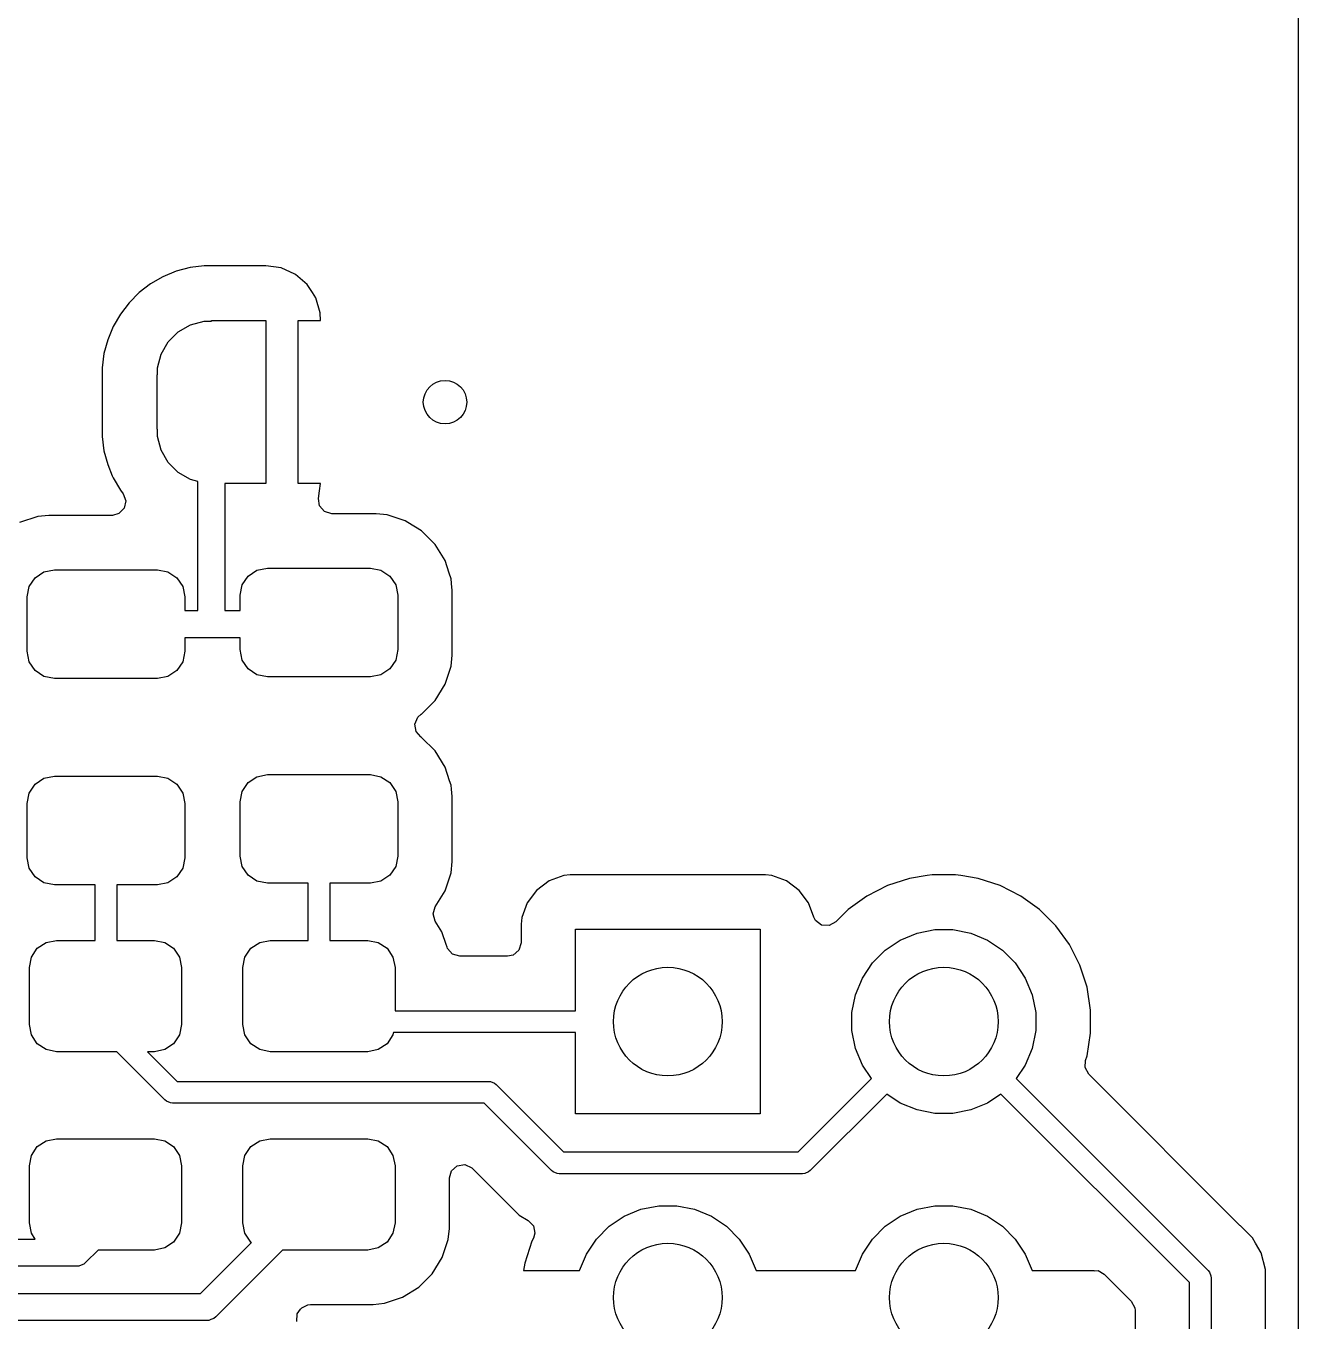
# Model space of a CAD drawing. Extents: x 1.91 to 4.47, y -4.27 to -2.07.
# Drawn here: x 4.0056 to 4.4665, y -3.6282 to -3.159 of the extents above; entities that cross this region are included whole.
import ezdxf

# ---------------------------------------------------------------- set-up
doc = ezdxf.new("R2010")
doc.units = 0
doc.header["$MEASUREMENT"] = 0
doc.layers.add('BLACK', color=7, linetype='CONTINUOUS')

msp = doc.modelspace()

# ---------------------------------------------------------------- linework, layer by layer
at = {"layer": 'BLACK', "linetype": 'CONTINUOUS'}
for p, q in [((4.46652, -2.18518), (4.46652, -4.15341)), ((4.06509, -3.24652), (4.06009, -3.24787)), ((4.07024, -3.24585), (4.06509, -3.24652)), ((4.09252, -3.24585), (4.07024, -3.24585)), ((4.07024, -3.24585), (4.07024, -3.24585)), ((4.09813, -3.24665), (4.09252, -3.24585)), ((4.1031, -3.24893), (4.09813, -3.24665)), ((4.09813, -3.24665), (4.09813, -3.24665)), ((4.05529, -3.24985), (4.0508, -3.25245)), ((4.06009, -3.24787), (4.05529, -3.24985)), ((4.05529, -3.24985), (4.05529, -3.24985)), ((4.10328, -3.24901), (4.1031, -3.24893)), ((4.10756, -3.25272), (4.10328, -3.24901)), ((4.10328, -3.24901), (4.10328, -3.24901)), ((4.10328, -3.24901), (4.10328, -3.24901)), ((4.04667, -3.25561), (4.04301, -3.25927)), ((4.04668, -3.25561), (4.04667, -3.25561)), ((4.0508, -3.25245), (4.04668, -3.25561)), ((4.0508, -3.25245), (4.0508, -3.25245)), ((4.10942, -3.25561), (4.10756, -3.25272)), ((4.10756, -3.25272), (4.10756, -3.25272)), ((4.11062, -3.25748), (4.10942, -3.25561)), ((4.04301, -3.25927), (4.03985, -3.26339)), ((4.04301, -3.25927), (4.04301, -3.25927)), ((4.11222, -3.26292), (4.11062, -3.25748)), ((4.03985, -3.2634), (4.03726, -3.26788)), ((4.03985, -3.26339), (4.03985, -3.2634)), ((4.11242, -3.26575), (4.11222, -3.26292)), ((4.03726, -3.26788), (4.03527, -3.27268)), ((4.03726, -3.26788), (4.03726, -3.26788)), ((4.05722, -3.27345), (4.06085, -3.26982)), ((4.06085, -3.26982), (4.0653, -3.26725)), ((4.0653, -3.26725), (4.07027, -3.26592)), ((4.07027, -3.26592), (4.07283, -3.26592)), ((4.07283, -3.26592), (4.07283, -3.26575)), ((4.07283, -3.26575), (4.09252, -3.26575)), ((4.09252, -3.26575), (4.09252, -3.3248)), ((4.10433, -3.3248), (4.10433, -3.26575)), ((4.10433, -3.26575), (4.11242, -3.26575)), ((4.03527, -3.27268), (4.03393, -3.27769)), ((4.05465, -3.2779), (4.05722, -3.27345)), ((4.03393, -3.27769), (4.03325, -3.28284)), ((4.05332, -3.28286), (4.05465, -3.2779)), ((4.03325, -3.28284), (4.03325, -3.30771)), ((4.05332, -3.28543), (4.05332, -3.28286)), ((4.05315, -3.30512), (4.05315, -3.28543)), ((4.05315, -3.28543), (4.05332, -3.28543)), ((4.03325, -3.30771), (4.03393, -3.31286)), ((4.05332, -3.30512), (4.05315, -3.30512)), ((4.05332, -3.30769), (4.05332, -3.30512)), ((4.05465, -3.31265), (4.05332, -3.30769)), ((4.03393, -3.31286), (4.03393, -3.31286)), ((4.03393, -3.31286), (4.03527, -3.31787)), ((4.05722, -3.3171), (4.05465, -3.31265)), ((4.06085, -3.32074), (4.05722, -3.3171)), ((4.03527, -3.31787), (4.03695, -3.32192)), ((4.03695, -3.32192), (4.03726, -3.32267)), ((4.0653, -3.3233), (4.06085, -3.32074)), ((4.03726, -3.32267), (4.03726, -3.32267)), ((4.03726, -3.32267), (4.03985, -3.32716)), ((4.06791, -3.324), (4.0653, -3.3233)), ((4.06791, -3.37077), (4.06791, -3.324)), ((4.09252, -3.3248), (4.07776, -3.3248)), ((4.07776, -3.3248), (4.07776, -3.37077)), ((4.11242, -3.3248), (4.10433, -3.3248)), ((4.11205, -3.32741), (4.11242, -3.3248)), ((4.03985, -3.32716), (4.03985, -3.32716)), ((4.03985, -3.32716), (4.04084, -3.32845)), ((4.04084, -3.32845), (4.04183, -3.33101)), ((4.04183, -3.33101), (4.04128, -3.33371)), ((4.11166, -3.33013), (4.11205, -3.32741)), ((4.11205, -3.33285), (4.11166, -3.33013)), ((4.03935, -3.33567), (4.03696, -3.3363)), ((4.04128, -3.33371), (4.03935, -3.33567)), ((4.11385, -3.33493), (4.11205, -3.33285)), ((4.11649, -3.33571), (4.11385, -3.33493)), ((4.13248, -3.33571), (4.11649, -3.33571)), ((4.13653, -3.33612), (4.13248, -3.33571)), ((4.13248, -3.33571), (4.13248, -3.33571)), ((4.00993, -3.33671), (4.00337, -3.33889)), ((4.01398, -3.3363), (4.00993, -3.33671)), ((4.00993, -3.33671), (4.00993, -3.33671)), ((4.03696, -3.3363), (4.01398, -3.3363)), ((4.01398, -3.3363), (4.01398, -3.3363)), ((4.14303, -3.33828), (4.13653, -3.33612)), ((4.13653, -3.33612), (4.13653, -3.33612)), ((4.14308, -3.33829), (4.14303, -3.33828)), ((4.14404, -3.33889), (4.14308, -3.33829)), ((4.14308, -3.33829), (4.14308, -3.33829)), ((4.14896, -3.34192), (4.14404, -3.33889)), ((4.15385, -3.3468), (4.14896, -3.34192)), ((4.15747, -3.35268), (4.15385, -3.3468)), ((4.15898, -3.35724), (4.15747, -3.35268)), ((4.00685, -3.36208), (4.00899, -3.35889)), ((4.00899, -3.35889), (4.01218, -3.35675)), ((4.01218, -3.35675), (4.01594, -3.356)), ((4.01594, -3.356), (4.05335, -3.356)), ((4.05335, -3.356), (4.05711, -3.35675)), ((4.05711, -3.35675), (4.06031, -3.35889)), ((4.06031, -3.35889), (4.06244, -3.36208)), ((4.08402, -3.36149), (4.08615, -3.3583)), ((4.08615, -3.3583), (4.08934, -3.35616)), ((4.08934, -3.35616), (4.09311, -3.35541)), ((4.09311, -3.35541), (4.13051, -3.35541)), ((4.13051, -3.35541), (4.13428, -3.35616)), ((4.13428, -3.35616), (4.13747, -3.3583)), ((4.13747, -3.3583), (4.13961, -3.36149)), ((4.15965, -3.35924), (4.15898, -3.35724)), ((4.15997, -3.36239), (4.15965, -3.35924)), ((4.15965, -3.35924), (4.15965, -3.35924)), ((4.0061, -3.36585), (4.00685, -3.36208)), ((4.06244, -3.36208), (4.06319, -3.36585)), ((4.08327, -3.36526), (4.08402, -3.36149)), ((4.13961, -3.36149), (4.14035, -3.36526)), ((4.16006, -3.36329), (4.15997, -3.36239)), ((4.16006, -3.38691), (4.16006, -3.36329)), ((4.0061, -3.38553), (4.0061, -3.36585)), ((4.06319, -3.36585), (4.06319, -3.37077)), ((4.08327, -3.37077), (4.08327, -3.36526)), ((4.14035, -3.36526), (4.14035, -3.38494)), ((4.06319, -3.37077), (4.06791, -3.37077)), ((4.07776, -3.37077), (4.08327, -3.37077)), ((4.07087, -3.38061), (4.06319, -3.38061)), ((4.06319, -3.38061), (4.06319, -3.38553)), ((4.08327, -3.38061), (4.07087, -3.38061)), ((4.08327, -3.38494), (4.08327, -3.38061)), ((4.00685, -3.3893), (4.0061, -3.38553)), ((4.06319, -3.38553), (4.06244, -3.3893)), ((4.08402, -3.38871), (4.08327, -3.38494)), ((4.14035, -3.38494), (4.13961, -3.38871)), ((4.15965, -3.39096), (4.16006, -3.38691)), ((4.00899, -3.39249), (4.00685, -3.3893)), ((4.06244, -3.3893), (4.06031, -3.39249)), ((4.08615, -3.3919), (4.08402, -3.38871)), ((4.08934, -3.39403), (4.08615, -3.3919)), ((4.13747, -3.3919), (4.13428, -3.39403)), ((4.13961, -3.38871), (4.13747, -3.3919)), ((4.15747, -3.39751), (4.15965, -3.39096)), ((4.01218, -3.39462), (4.00899, -3.39249)), ((4.01594, -3.39537), (4.01218, -3.39462)), ((4.05335, -3.39537), (4.01594, -3.39537)), ((4.05711, -3.39462), (4.05335, -3.39537)), ((4.06031, -3.39249), (4.05711, -3.39462)), ((4.09311, -3.39478), (4.08934, -3.39403)), ((4.13051, -3.39478), (4.09311, -3.39478)), ((4.13428, -3.39403), (4.13051, -3.39478)), ((4.15385, -3.40339), (4.15747, -3.39751)), ((4.14896, -3.40828), (4.15385, -3.40339)), ((4.14657, -3.41189), (4.14767, -3.40937)), ((4.14767, -3.40937), (4.14885, -3.40834)), ((4.14885, -3.40834), (4.14896, -3.40828)), ((4.14701, -3.41461), (4.14657, -3.41189)), ((4.14875, -3.41654), (4.14701, -3.41461)), ((4.14874, -3.41655), (4.14875, -3.41654)), ((4.14879, -3.41659), (4.14874, -3.41655)), ((4.14885, -3.41666), (4.14879, -3.41659)), ((4.14896, -3.41672), (4.14885, -3.41666)), ((4.15385, -3.42161), (4.14896, -3.41672)), ((4.15747, -3.42749), (4.15385, -3.42161)), ((4.15912, -3.43245), (4.15747, -3.42749)), ((4.00685, -3.43688), (4.00899, -3.43369)), ((4.00899, -3.43369), (4.01218, -3.43156)), ((4.01218, -3.43156), (4.01594, -3.43081)), ((4.01594, -3.43081), (4.05335, -3.43081)), ((4.05335, -3.43081), (4.05711, -3.43156)), ((4.05711, -3.43156), (4.06031, -3.43369)), ((4.06031, -3.43369), (4.06244, -3.43688)), ((4.08402, -3.43629), (4.08615, -3.4331)), ((4.08615, -3.4331), (4.08934, -3.43097)), ((4.08934, -3.43097), (4.09311, -3.43022)), ((4.09311, -3.43022), (4.13051, -3.43022)), ((4.13051, -3.43022), (4.13428, -3.43097)), ((4.13428, -3.43097), (4.13747, -3.4331)), ((4.13747, -3.4331), (4.13961, -3.43629)), ((4.15965, -3.43404), (4.15912, -3.43245)), ((4.1598, -3.43552), (4.15965, -3.43404)), ((4.15965, -3.43404), (4.15965, -3.43404)), ((4.0061, -3.44065), (4.00685, -3.43688)), ((4.06244, -3.43688), (4.06319, -3.44065)), ((4.08327, -3.44006), (4.08402, -3.43629)), ((4.13961, -3.43629), (4.14035, -3.44006)), ((4.16006, -3.43809), (4.1598, -3.43552)), ((4.16006, -3.46171), (4.16006, -3.43809)), ((4.0061, -3.46033), (4.0061, -3.44065)), ((4.06319, -3.44065), (4.06319, -3.46033)), ((4.08327, -3.45974), (4.08327, -3.44006)), ((4.14035, -3.44006), (4.14035, -3.45974)), ((4.00685, -3.4641), (4.0061, -3.46033)), ((4.06319, -3.46033), (4.06244, -3.4641)), ((4.08402, -3.46351), (4.08327, -3.45974)), ((4.14035, -3.45974), (4.13961, -3.46351)), ((4.15965, -3.46576), (4.16006, -3.46171)), ((4.00899, -3.46729), (4.00685, -3.4641)), ((4.01218, -3.46943), (4.00899, -3.46729)), ((4.06031, -3.46729), (4.05711, -3.46943)), ((4.06244, -3.4641), (4.06031, -3.46729)), ((4.08615, -3.4667), (4.08402, -3.46351)), ((4.08934, -3.46884), (4.08615, -3.4667)), ((4.13747, -3.4667), (4.13428, -3.46884)), ((4.13961, -3.46351), (4.13747, -3.4667)), ((4.15747, -3.47232), (4.15965, -3.46576)), ((4.20049, -3.46677), (4.19518, -3.46875)), ((4.20284, -3.46652), (4.20049, -3.46677)), ((4.27354, -3.46652), (4.20284, -3.46652)), ((4.20284, -3.46652), (4.20284, -3.46652)), ((4.27589, -3.46677), (4.27354, -3.46652)), ((4.27354, -3.46652), (4.27354, -3.46652)), ((4.27354, -3.46652), (4.27354, -3.46652)), ((4.27354, -3.46652), (4.27354, -3.46652)), ((4.28119, -3.46875), (4.27589, -3.46677)), ((4.27589, -3.46677), (4.27589, -3.46677)), ((4.33209, -3.46682), (4.32574, -3.46782)), ((4.334, -3.46652), (4.33209, -3.46682)), ((4.34237, -3.46652), (4.334, -3.46652)), ((4.34429, -3.46682), (4.34237, -3.46652)), ((4.35064, -3.46782), (4.34429, -3.46682)), ((4.01594, -3.47018), (4.01218, -3.46943)), ((4.03071, -3.47018), (4.01594, -3.47018)), ((4.03071, -3.49026), (4.03071, -3.47018)), ((4.05335, -3.47018), (4.03858, -3.47018)), ((4.03858, -3.47018), (4.03858, -3.49026)), ((4.05711, -3.46943), (4.05335, -3.47018)), ((4.09311, -3.46959), (4.08934, -3.46884)), ((4.10787, -3.46959), (4.09311, -3.46959)), ((4.10787, -3.49026), (4.10787, -3.46959)), ((4.13051, -3.46959), (4.11575, -3.46959)), ((4.11575, -3.46959), (4.11575, -3.49026)), ((4.13428, -3.46884), (4.13051, -3.46959)), ((4.19065, -3.47214), (4.18725, -3.47668)), ((4.19518, -3.46875), (4.19065, -3.47214)), ((4.19065, -3.47214), (4.19065, -3.47214)), ((4.19518, -3.46875), (4.19518, -3.46875)), ((4.28573, -3.47214), (4.28119, -3.46875)), ((4.28119, -3.46875), (4.28119, -3.46875)), ((4.28913, -3.47668), (4.28573, -3.47214)), ((4.28573, -3.47214), (4.28573, -3.47214)), ((4.31778, -3.47041), (4.31032, -3.47421)), ((4.32574, -3.46782), (4.31778, -3.47041)), ((4.3586, -3.47041), (4.35064, -3.46782)), ((4.35064, -3.46782), (4.35064, -3.46782)), ((4.35064, -3.46782), (4.35064, -3.46782)), ((4.36606, -3.47421), (4.3586, -3.47041)), ((4.3586, -3.47041), (4.3586, -3.47041)), ((4.3586, -3.47041), (4.3586, -3.47041)), ((4.15387, -3.47816), (4.15747, -3.47232)), ((4.18725, -3.47668), (4.18527, -3.48199)), ((4.18725, -3.47668), (4.18725, -3.47668)), ((4.29106, -3.48185), (4.28913, -3.47668)), ((4.28913, -3.47668), (4.28913, -3.47668)), ((4.31032, -3.47421), (4.30355, -3.47913)), ((4.37283, -3.47913), (4.36606, -3.47421)), ((4.15314, -3.48063), (4.15387, -3.47816)), ((4.15387, -3.48328), (4.15314, -3.48063)), ((4.30355, -3.47913), (4.29908, -3.4836)), ((4.37874, -3.48505), (4.37283, -3.47913)), ((4.1563, -3.48722), (4.15387, -3.48328)), ((4.18527, -3.48199), (4.18502, -3.48434)), ((4.18502, -3.48434), (4.18502, -3.48434)), ((4.18502, -3.48434), (4.18502, -3.49116)), ((4.20472, -3.51575), (4.20472, -3.48622)), ((4.20472, -3.48622), (4.27165, -3.48622)), ((4.27165, -3.48622), (4.27165, -3.55315)), ((4.29172, -3.48307), (4.29106, -3.48185)), ((4.29392, -3.48472), (4.29172, -3.48307)), ((4.29667, -3.48492), (4.29392, -3.48472)), ((4.29908, -3.4836), (4.29667, -3.48492)), ((4.38366, -3.49182), (4.37874, -3.48505)), ((4.01297, -3.49101), (4.01673, -3.49026)), ((4.01673, -3.49026), (4.03071, -3.49026)), ((4.03858, -3.49026), (4.05217, -3.49026)), ((4.05217, -3.49026), (4.05593, -3.49101)), ((4.09033, -3.49101), (4.09409, -3.49026)), ((4.09409, -3.49026), (4.10787, -3.49026)), ((4.11575, -3.49026), (4.12953, -3.49026)), ((4.12953, -3.49026), (4.13329, -3.49101)), ((4.15649, -3.48753), (4.1563, -3.48722)), ((4.15791, -3.4918), (4.15649, -3.48753)), ((4.31696, -3.49382), (4.32241, -3.49017)), ((4.32241, -3.49017), (4.32847, -3.48766)), ((4.32847, -3.48766), (4.33491, -3.48638)), ((4.33491, -3.48638), (4.34147, -3.48638)), ((4.34147, -3.48638), (4.3479, -3.48766)), ((4.3479, -3.48766), (4.35396, -3.49017)), ((4.35396, -3.49017), (4.35942, -3.49382)), ((4.00764, -3.49633), (4.00977, -3.49314)), ((4.00977, -3.49314), (4.01297, -3.49101)), ((4.05593, -3.49101), (4.05913, -3.49314)), ((4.05913, -3.49314), (4.06126, -3.49633)), ((4.085, -3.49633), (4.08713, -3.49314)), ((4.08713, -3.49314), (4.09033, -3.49101)), ((4.13329, -3.49101), (4.13649, -3.49314)), ((4.13649, -3.49314), (4.13862, -3.49633)), ((4.1582, -3.4927), (4.15791, -3.4918)), ((4.1584, -3.49319), (4.1582, -3.4927)), ((4.1602, -3.49527), (4.1584, -3.49319)), ((4.16284, -3.49604), (4.1602, -3.49527)), ((4.18217, -3.4956), (4.18014, -3.49604)), ((4.18424, -3.4938), (4.18217, -3.4956)), ((4.18502, -3.49116), (4.18424, -3.4938)), ((4.31232, -3.49846), (4.31696, -3.49382)), ((4.35942, -3.49382), (4.36406, -3.49846)), ((4.38746, -3.49928), (4.38366, -3.49182)), ((4.38366, -3.49182), (4.38366, -3.49182)), ((4.38366, -3.49182), (4.38366, -3.49182)), ((4.00689, -3.5001), (4.00764, -3.49633)), ((4.00689, -3.52077), (4.00689, -3.5001)), ((4.06126, -3.49633), (4.06201, -3.5001)), ((4.06201, -3.5001), (4.06201, -3.52077)), ((4.08425, -3.5001), (4.085, -3.49633)), ((4.08425, -3.52077), (4.08425, -3.5001)), ((4.13862, -3.49633), (4.13937, -3.5001)), ((4.13937, -3.5001), (4.13937, -3.51575)), ((4.18014, -3.49604), (4.16284, -3.49604)), ((4.30868, -3.50391), (4.31232, -3.49846)), ((4.36406, -3.49846), (4.3677, -3.50391)), ((4.39005, -3.50723), (4.38746, -3.49928)), ((4.30617, -3.50997), (4.30868, -3.50391)), ((4.3677, -3.50391), (4.37021, -3.50997)), ((4.39136, -3.5155), (4.39005, -3.50723)), ((4.30489, -3.5164), (4.30617, -3.50997)), ((4.37021, -3.50997), (4.37149, -3.5164)), ((4.13937, -3.51575), (4.20472, -3.51575)), ((4.30489, -3.52297), (4.30489, -3.5164)), ((4.37149, -3.5164), (4.37149, -3.52297)), ((4.39136, -3.52387), (4.39136, -3.5155)), ((4.00764, -3.52453), (4.00689, -3.52077)), ((4.06201, -3.52077), (4.06126, -3.52453)), ((4.085, -3.52453), (4.08425, -3.52077)), ((4.1388, -3.52362), (4.13862, -3.52453)), ((4.20472, -3.52362), (4.1388, -3.52362)), ((4.20472, -3.55315), (4.20472, -3.52362)), ((4.30617, -3.5294), (4.30489, -3.52297)), ((4.37149, -3.52297), (4.37021, -3.5294)), ((4.00977, -3.52773), (4.00764, -3.52453)), ((4.01297, -3.52986), (4.00977, -3.52773)), ((4.05913, -3.52773), (4.05593, -3.52986)), ((4.06126, -3.52453), (4.05913, -3.52773)), ((4.08713, -3.52773), (4.085, -3.52453)), ((4.09033, -3.52986), (4.08713, -3.52773)), ((4.13649, -3.52773), (4.13329, -3.52986)), ((4.13862, -3.52453), (4.13649, -3.52773)), ((4.39005, -3.53214), (4.39136, -3.52387)), ((4.01673, -3.53061), (4.01297, -3.52986)), ((4.03853, -3.53061), (4.01673, -3.53061)), ((4.05598, -3.54806), (4.03853, -3.53061)), ((4.05217, -3.53061), (4.04966, -3.53061)), ((4.04966, -3.53061), (4.06039, -3.54134)), ((4.05593, -3.52986), (4.05217, -3.53061)), ((4.09409, -3.53061), (4.09033, -3.52986)), ((4.12953, -3.53061), (4.09409, -3.53061)), ((4.13329, -3.52986), (4.12953, -3.53061)), ((4.30868, -3.53546), (4.30617, -3.5294)), ((4.37021, -3.5294), (4.3677, -3.53546)), ((4.38951, -3.5338), (4.39005, -3.53214)), ((4.31195, -3.54036), (4.30868, -3.53546)), ((4.3677, -3.53546), (4.36443, -3.54036)), ((4.38938, -3.53635), (4.38951, -3.5338)), ((4.3907, -3.53876), (4.38938, -3.53635)), ((4.06039, -3.54134), (4.17323, -3.54134)), ((4.17323, -3.54134), (4.174, -3.54141)), ((4.174, -3.54141), (4.17542, -3.542)), ((4.17542, -3.542), (4.17601, -3.54249)), ((4.17601, -3.54249), (4.20045, -3.56693)), ((4.28538, -3.56693), (4.31195, -3.54036)), ((4.36443, -3.54036), (4.43389, -3.60981)), ((4.44545, -3.59351), (4.3907, -3.53876)), ((4.31752, -3.54593), (4.28979, -3.57365)), ((4.32241, -3.5492), (4.31752, -3.54593)), ((4.35886, -3.54593), (4.35396, -3.5492)), ((4.42717, -3.61423), (4.35886, -3.54593)), ((4.05657, -3.54855), (4.05598, -3.54806)), ((4.05799, -3.54914), (4.05657, -3.54855)), ((4.05876, -3.54921), (4.05799, -3.54914)), ((4.1716, -3.54921), (4.05876, -3.54921)), ((4.19604, -3.57365), (4.1716, -3.54921)), ((4.32847, -3.55171), (4.32241, -3.5492)), ((4.33491, -3.55299), (4.32847, -3.55171)), ((4.3479, -3.55171), (4.34147, -3.55299)), ((4.35396, -3.5492), (4.3479, -3.55171)), ((4.27165, -3.55315), (4.20472, -3.55315)), ((4.34147, -3.55299), (4.33491, -3.55299)), ((4.00764, -3.56818), (4.00977, -3.56499)), ((4.00977, -3.56499), (4.01297, -3.56286)), ((4.01297, -3.56286), (4.01673, -3.56211)), ((4.01673, -3.56211), (4.05217, -3.56211)), ((4.05217, -3.56211), (4.05593, -3.56286)), ((4.05593, -3.56286), (4.05913, -3.56499)), ((4.05913, -3.56499), (4.06126, -3.56818)), ((4.085, -3.56818), (4.08713, -3.56499)), ((4.08713, -3.56499), (4.09033, -3.56286)), ((4.09033, -3.56286), (4.09409, -3.56211)), ((4.09409, -3.56211), (4.12953, -3.56211)), ((4.12953, -3.56211), (4.13329, -3.56286)), ((4.13329, -3.56286), (4.13649, -3.56499)), ((4.13649, -3.56499), (4.13862, -3.56818)), ((4.00689, -3.57195), (4.00764, -3.56818)), ((4.06126, -3.56818), (4.06201, -3.57195)), ((4.08425, -3.57195), (4.085, -3.56818)), ((4.13862, -3.56818), (4.13937, -3.57195)), ((4.20045, -3.56693), (4.28538, -3.56693)), ((4.00689, -3.59262), (4.00689, -3.57195)), ((4.06201, -3.57195), (4.06201, -3.59262)), ((4.08425, -3.59262), (4.08425, -3.57195)), ((4.13937, -3.57195), (4.13937, -3.59262)), ((4.15907, -3.57634), (4.15985, -3.5737)), ((4.15985, -3.5737), (4.16193, -3.5719)), ((4.16193, -3.5719), (4.16465, -3.57151)), ((4.16465, -3.57151), (4.16715, -3.57265)), ((4.16715, -3.57265), (4.16741, -3.57289)), ((4.16741, -3.57289), (4.17973, -3.58521)), ((4.19663, -3.57414), (4.19604, -3.57365)), ((4.19805, -3.57473), (4.19663, -3.57414)), ((4.19882, -3.5748), (4.19805, -3.57473)), ((4.28701, -3.5748), (4.19882, -3.5748)), ((4.28778, -3.57473), (4.28701, -3.5748)), ((4.2892, -3.57414), (4.28778, -3.57473)), ((4.28979, -3.57365), (4.2892, -3.57414)), ((4.15907, -3.59459), (4.15907, -3.57634)), ((4.17973, -3.58521), (4.17973, -3.58521)), ((4.17973, -3.58521), (4.1843, -3.58978)), ((4.22241, -3.59017), (4.22847, -3.58766)), ((4.22847, -3.58766), (4.23491, -3.58638)), ((4.23491, -3.58638), (4.24147, -3.58638)), ((4.24147, -3.58638), (4.2479, -3.58766)), ((4.2479, -3.58766), (4.25396, -3.59017)), ((4.32241, -3.59017), (4.32847, -3.58766)), ((4.32847, -3.58766), (4.33491, -3.58638)), ((4.33491, -3.58638), (4.34147, -3.58638)), ((4.34147, -3.58638), (4.3479, -3.58766)), ((4.3479, -3.58766), (4.35396, -3.59017)), ((4.00764, -3.59638), (4.00689, -3.59262)), ((4.06201, -3.59262), (4.06126, -3.59638)), ((4.085, -3.59638), (4.08425, -3.59262)), ((4.13937, -3.59262), (4.13862, -3.59638)), ((4.1843, -3.58978), (4.18761, -3.59169)), ((4.18761, -3.59169), (4.18951, -3.59368)), ((4.18951, -3.59368), (4.19003, -3.59638)), ((4.21232, -3.59846), (4.21696, -3.59382)), ((4.21696, -3.59382), (4.22241, -3.59017)), ((4.25396, -3.59017), (4.25942, -3.59382)), ((4.25942, -3.59382), (4.26406, -3.59846)), ((4.31232, -3.59846), (4.31696, -3.59382)), ((4.31696, -3.59382), (4.32241, -3.59017)), ((4.35396, -3.59017), (4.35942, -3.59382)), ((4.35942, -3.59382), (4.36406, -3.59846)), ((4.44562, -3.59368), (4.44545, -3.59351)), ((4.44545, -3.59351), (4.44545, -3.59351)), ((4.45002, -3.59808), (4.44562, -3.59368)), ((4.44562, -3.59368), (4.44562, -3.59368)), ((3.80807, -3.5985), (4.00905, -3.5985)), ((4.00905, -3.5985), (4.00764, -3.59638)), ((4.06126, -3.59638), (4.05913, -3.59958)), ((4.08713, -3.59958), (4.085, -3.59638)), ((4.13862, -3.59638), (4.13649, -3.59958)), ((4.15649, -3.60519), (4.15866, -3.59863)), ((4.15866, -3.59863), (4.15907, -3.59459)), ((4.18952, -3.59814), (4.18893, -3.59928)), ((4.19003, -3.59638), (4.18952, -3.59814)), ((4.20868, -3.60391), (4.21232, -3.59846)), ((4.26406, -3.59846), (4.2677, -3.60391)), ((4.30868, -3.60391), (4.31232, -3.59846)), ((4.36406, -3.59846), (4.3677, -3.60391)), ((4.45113, -3.6), (4.45002, -3.59808)), ((4.03176, -3.60246), (4.02732, -3.6069)), ((4.05217, -3.60246), (4.03176, -3.60246)), ((4.05593, -3.60171), (4.05217, -3.60246)), ((4.05913, -3.59958), (4.05593, -3.60171)), ((4.06894, -3.61819), (4.08739, -3.59975)), ((4.09859, -3.60246), (4.07446, -3.62659)), ((4.08739, -3.59975), (4.08713, -3.59958)), ((4.12953, -3.60246), (4.09859, -3.60246)), ((4.13329, -3.60171), (4.12953, -3.60246)), ((4.13649, -3.59958), (4.13329, -3.60171)), ((4.18893, -3.59928), (4.18635, -3.60724)), ((4.18893, -3.59928), (4.18893, -3.59928)), ((4.45313, -3.60347), (4.45113, -3.6)), ((4.45474, -3.60949), (4.45313, -3.60347)), ((4.02563, -3.60791), (4.0248, -3.60825)), ((4.02658, -3.60751), (4.02563, -3.60791)), ((4.02732, -3.6069), (4.02658, -3.60751)), ((4.02658, -3.60751), (4.02658, -3.60751)), ((4.15286, -3.61107), (4.15649, -3.60519)), ((4.18635, -3.60724), (4.18594, -3.60984)), ((4.18635, -3.60724), (4.18635, -3.60724)), ((4.20622, -3.60984), (4.20868, -3.60391)), ((4.2677, -3.60391), (4.27016, -3.60984)), ((4.30622, -3.60984), (4.30868, -3.60391)), ((4.3677, -3.60391), (4.37016, -3.60984)), ((4.02384, -3.60834), (3.82137, -3.60834)), ((4.0248, -3.60825), (4.02384, -3.60834)), ((4.0248, -3.60825), (4.0248, -3.60825)), ((4.14798, -3.61595), (4.15286, -3.61107)), ((4.18594, -3.60984), (4.20622, -3.60984)), ((4.27016, -3.60984), (4.30622, -3.60984)), ((4.37016, -3.60984), (4.39269, -3.60984)), ((4.39269, -3.60984), (4.39269, -3.60993)), ((4.39269, -3.60993), (4.39412, -3.60992)), ((4.39412, -3.60992), (4.39624, -3.61117)), ((4.39624, -3.61117), (4.40603, -3.62096)), ((4.43389, -3.60981), (4.43438, -3.61041)), ((4.43438, -3.61041), (4.43496, -3.61183)), ((4.43496, -3.61183), (4.43504, -3.6126)), ((4.43504, -3.6126), (4.43504, -3.80039)), ((4.45474, -3.6161), (4.45474, -3.60949)), ((4.45474, -3.60949), (4.45474, -3.60949)), ((4.1421, -3.61958), (4.14798, -3.61595)), ((4.42717, -3.79876), (4.42717, -3.61423)), ((4.45474, -3.79698), (4.45474, -3.6161)), ((4.45474, -3.6161), (4.45474, -3.6161)), ((3.82137, -3.61819), (4.06894, -3.61819)), ((4.10586, -3.6233), (4.10774, -3.62228)), ((4.10774, -3.62228), (4.10878, -3.62217)), ((4.10878, -3.62217), (4.1315, -3.62217)), ((4.1315, -3.62217), (4.13554, -3.62175)), ((4.1315, -3.62217), (4.1315, -3.62217)), ((4.13554, -3.62175), (4.1421, -3.61958)), ((4.40603, -3.62096), (4.40735, -3.62338)), ((4.07446, -3.62659), (4.07372, -3.6272)), ((4.10374, -3.62835), (4.10394, -3.62561)), ((4.10394, -3.62561), (4.10506, -3.62386)), ((4.10506, -3.62386), (4.10533, -3.62359)), ((4.10533, -3.62359), (4.10553, -3.62349)), ((4.10553, -3.62349), (4.10559, -3.6234)), ((4.10559, -3.6234), (4.10586, -3.6233)), ((4.40735, -3.62338), (4.40746, -3.62441)), ((4.40746, -3.62441), (4.40746, -3.74374)), ((4.07098, -3.62803), (3.80807, -3.62803)), ((4.07194, -3.62794), (4.07098, -3.62803)), ((4.07263, -3.62765), (4.07194, -3.62794)), ((4.07194, -3.62794), (4.07194, -3.62794)), ((4.07372, -3.6272), (4.07263, -3.62765)), ((4.07372, -3.6272), (4.07372, -3.6272))]:
    msp.add_line(p, q, dxfattribs=at)
at = {"layer": 'BLACK'}
for centre, radius in [((4.15748, -3.29528), 0.00787), ((4.23819, -3.51969), 0.01969), ((4.33819, -3.51969), 0.01969), ((4.23819, -3.61969), 0.01969), ((4.33819, -3.61969), 0.01969)]:
    msp.add_circle(centre, radius, dxfattribs=at)

doc.saveas('drawing.dxf')
